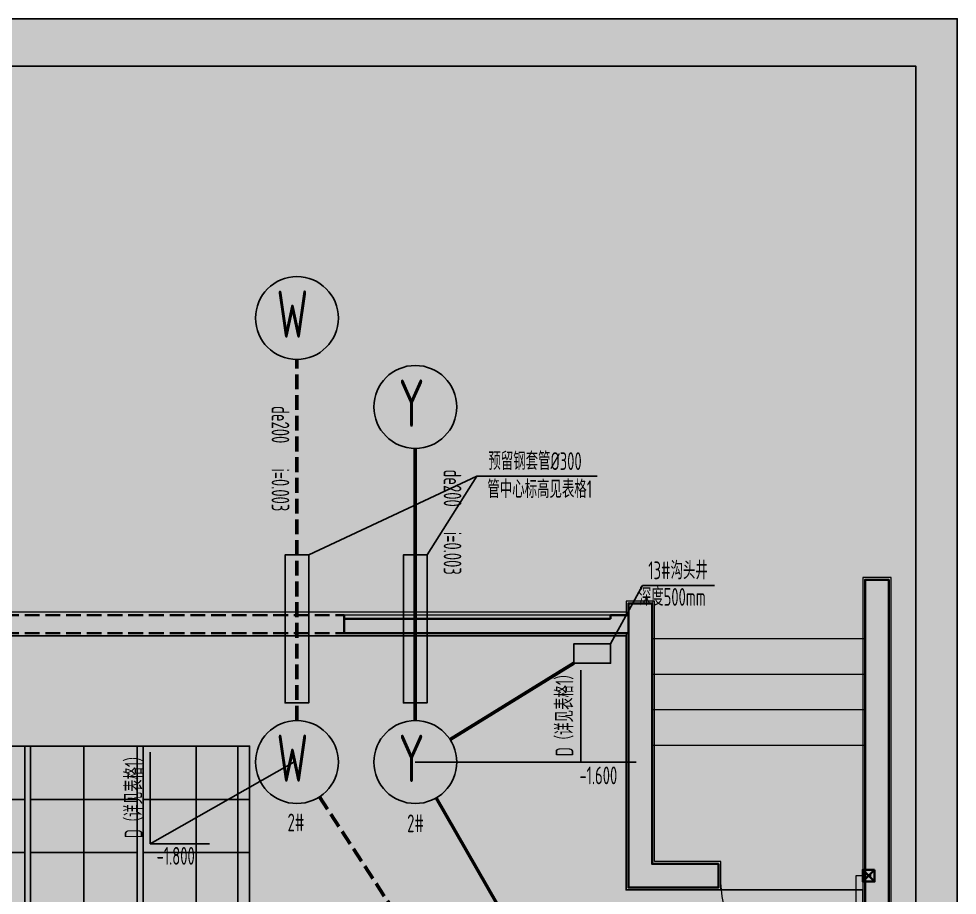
# Model space of a CAD drawing. Header units: inches. Extents: x 143994 to 247866, y 243815 to 272761.
# Drawn here: x 239938 to 247866, y 263411 to 270815 of the extents above; entities that cross this region are included whole.
import ezdxf

# ---------------------------------------------------------------- set-up
doc = ezdxf.new("R2010")
doc.units = ezdxf.units.IN
doc.header["$LTSCALE"] = 1000
doc.header["$MEASUREMENT"] = 0
doc.linetypes.add('DASH', pattern=[0.35, 0.25, -0.1])
doc.layers.get('DEFPOINTS').update_dxf_attribs({"color": 62})
for name, color, linetype in [('0-dim', 90, 'Continuous'), ('0-fm', 30, 'Continuous'), ('0-pat', 252, 'Continuous'), ('00污水标注', 130, 'Continuous'), ('00雨水标注', 3, 'Continuous'), ('00雨水管件', 64, 'Continuous'), ('A-Anno-Lead', 2, 'Continuous')]:
    doc.layers.add(name, color=color, linetype=linetype)
for name, color, linetype, lineweight in [('00污水管', 120, 'DASH', 50), ('00雨水管', 60, 'Continuous', 50), ('A-Flr-Door', 8, 'Continuous', 9), ('A-Flr-Misc', 252, 'Continuous', 9), ('A-Flr-Stairs', 8, 'Continuous', 9), ('A-M-Paint-Sill', 173, 'Continuous', 9), ('A-M-Stone', 11, 'Continuous', 15), ('A-Wall', 254, 'Continuous', 35)]:
    doc.layers.add(name, color=color, linetype=linetype, lineweight=lineweight)
doc.styles.add('ECADI', font='hzs.shx', dxfattribs={"width": 0.7, "bigfont": 'hztxt.shx'})
doc.styles.get("Standard").update_dxf_attribs({"font": 'arial.ttf'})
doc.linetypes.add('Y_WATER_SUPPLY', pattern='A,3,-0.2,["Y",Standard,S=0.2,R=0,X=-0.1,Y=-0.05],-0.2', length=3.4)

# ---------------------------------------------------------------- blocks, each defined once
blk = doc.blocks.new('*U517')
at = {"layer": 'A-Flr-Misc', "color": 251}
blk.add_line((2250, 0), (0, 0), dxfattribs=at)
at = {"layer": 'A-Wall'}
for p, q in [((-4800, 0), (-4950, 0)), ((-4800, 0), (-4800, -150)), ((0, 0), (0, -150)), ((2400, 0), (2250, 0)), ((2250, 0), (2250, -30)), ((2250, -30), (0, -30)), ((-4800, -150), (-4950, -150)), ((0, -150), (2400, -150))]:
    blk.add_line(p, q, dxfattribs=at)
at = {"layer": 'A-Wall', "linetype": 'DASH', "ltscale": 0.5}
for p, q in [((-4800, 0), (0, 0)), ((-4800, -150), (0, -150))]:
    blk.add_line(p, q, dxfattribs=at)
blk = doc.blocks.new('预埋支撑结构')
at = {"layer": 'A-Wall', "color": 1}
for p, q in [((0, 0), (100, -100)), ((100, 0), (0, -100))]:
    blk.add_line(p, q, dxfattribs=at)
blk.add_lwpolyline([(0, 0), (100, 0), (100, -100), (0, -100)], close=True, dxfattribs=at)
blk = doc.blocks.new('$DorLib2D$00000001')
for p, q in [((0.45, 0.975), (0.5, 0.975)), ((0.45, 0), (0.45, 0.975)), ((0.5, 0), (0.5, 0.975)), ((0.5, 0), (0.45, 0))]:
    blk.add_line(p, q)
at = {"lineweight": 13}
blk.add_arc((0.475, 0), 0.975, 91.46928, 180, dxfattribs=at)
blk = doc.blocks.new('A$C010D7DFD')
at = {"layer": '0-fm'}
for points in [[(1400, -400), (500, -400), (500, -2200), (1400, -2200)], [(2350, -2200), (1450, -2200), (1450, -400), (2350, -400)], [(3300, -400), (2400, -400), (2400, -2200), (3300, -2200)], [(3300, -2650), (2400, -2650), (2400, -2250), (3300, -2250)], [(2400, -3305), (2400, -2700), (3300, -2700), (3300, -3305)]]:
    blk.add_lwpolyline(points, close=True, dxfattribs=at)
at = {"layer": '0-pat'}
for points in [[(950, -850), (500, -850), (500, -400), (950, -400)], [(1400, -850), (950, -850), (950, -400), (1400, -400)], [(1900, -850), (1450, -850), (1450, -400), (1900, -400)], [(2350, -850), (1900, -850), (1900, -400), (2350, -400)], [(2850, -850), (2400, -850), (2400, -400), (2850, -400)], [(3300, -850), (2850, -850), (2850, -400), (3300, -400)], [(950, -1300), (500, -1300), (500, -850), (950, -850)], [(1400, -1300), (950, -1300), (950, -850), (1400, -850)], [(1900, -1300), (1450, -1300), (1450, -850), (1900, -850)], [(2350, -1300), (1900, -1300), (1900, -850), (2350, -850)], [(2850, -1300), (2400, -1300), (2400, -850), (2850, -850)], [(3300, -1300), (2850, -1300), (2850, -850), (3300, -850)], [(950, -1750), (500, -1750), (500, -1300), (950, -1300)], [(1400, -1750), (950, -1750), (950, -1300), (1400, -1300)], [(1900, -1750), (1450, -1750), (1450, -1300), (1900, -1300)], [(2350, -1750), (1900, -1750), (1900, -1300), (2350, -1300)], [(2850, -1750), (2400, -1750), (2400, -1300), (2850, -1300)], [(3300, -1750), (2850, -1750), (2850, -1300), (3300, -1300)], [(950, -2200), (500, -2200), (500, -1750), (950, -1750)], [(1400, -2200), (950, -2200), (950, -1750), (1400, -1750)], [(1900, -2200), (1450, -2200), (1450, -1750), (1900, -1750)], [(2350, -2200), (1900, -2200), (1900, -1750), (2350, -1750)], [(2850, -2200), (2400, -2200), (2400, -1750), (2850, -1750)], [(3300, -2200), (2850, -2200), (2850, -1750), (3300, -1750)]]:
    blk.add_lwpolyline(points, close=True, dxfattribs=at)
blk = doc.blocks.new('雨水检查井2')
at = {"layer": '00雨水标注'}
blk.add_circle((-1873308.4, -252604.8), 300, dxfattribs=at)
at = {"layer": '00雨水标注', "style": 'ECADI', "width": 0.7}
blk.add_text('Y', height=342.9, dxfattribs=at).set_placement((-1873372.9, -252748.9))
blk = doc.blocks.new('污水检查井')
at = {"layer": '00污水标注'}
blk.add_circle((-1841099.8, -241691.9), 300, dxfattribs=at)
at = {"layer": '00污水标注', "style": 'ECADI', "width": 0.7}
blk.add_text('W', height=342.9, dxfattribs=at).set_placement((-1841180.9, -241834.5))

msp = doc.modelspace()

# ---------------------------------------------------------------- hatches: boundary and pattern name
at = {"layer": 'DEFPOINTS'}
h = msp.add_hatch(dxfattribs=at)
h.set_pattern_fill('ANSI31', color=250)
h.set_pattern_definition([(45, (0, 0), (-1.122532015, 1.122532015), [])])
h.paths.add_polyline_path([(247866.03, 243814.78), (223286.02, 243814.78), (223286.02, 270814.78), (247866.03, 270814.78)])

# ---------------------------------------------------------------- linework, layer by layer
at = {"layer": '00污水标注', "color": 1}
for p, q in [((242388.2, 266285.76), (243806.81, 266951.3)), ((243806.81, 266951.3), (243388.2, 266285.76)), ((244825.39, 266951.3), (243806.81, 266951.3)), ((244686.71, 264535.76), (244686.71, 265312.54)), ((241047.62, 263844.09), (241047.62, 264620.86))]:
    msp.add_line(p, q, dxfattribs=at)
at = {"layer": '00污水标注'}
for p, q in [((241047.62, 263844.09), (242263.2, 264535.76)), ((241548.55, 263844.09), (241047.62, 263844.09))]:
    msp.add_line(p, q, dxfattribs=at)
at = {"layer": '00污水标注', "color": 1}
for points in [[(242388.2, 266285.76), (242188.2, 266285.76), (242188.2, 265035.76), (242388.2, 265035.76)], [(243388.2, 266285.76), (243188.2, 266285.76), (243188.2, 265035.76), (243388.2, 265035.76)]]:
    msp.add_lwpolyline(points, close=True, dxfattribs=at)
at = {"layer": '00污水管', "ltscale": 0.5}
for p, q in [((242288.2, 264885.76), (242288.2, 267936.87)), ((242479.18, 264242.46), (245715.43, 259272.41))]:
    msp.add_line(p, q, dxfattribs=at)
at = {"layer": '00雨水标注'}
for p, q in [((245207.71, 266028.66), (244938.19, 265535.88)), ((245815.71, 266028.66), (245207.71, 266028.66)), ((245153.21, 264535.76), (243288.2, 264535.76))]:
    msp.add_line(p, q, dxfattribs=at)
at = {"layer": '00雨水管', "linetype": 'Y_WATER_SUPPLY', "ltscale": 0.5}
for p, q in [((243288.2, 264885.76), (243288.2, 267185.98)), ((244627.3, 265370.63), (243581.24, 264727.15)), ((246025.94, 259780.65), (243462.84, 264232.44))]:
    msp.add_line(p, q, dxfattribs=at)
at = {"layer": '00雨水管件'}
msp.add_lwpolyline([(244627.3, 265370.63), (244938.19, 265370.63), (244938.19, 265535.88), (244627.3, 265535.88)], close=True, dxfattribs=at)
at = {"layer": 'A-Anno-Lead', "color": 1, "const_width": 13.33}
msp.add_lwpolyline([(247128.2, 263569.44, 1), (247128.2, 263582.77, 1)], format="xyb", close=True, dxfattribs=at)
at = {"layer": 'A-Flr-Stairs'}
for p, q in [((247088.2, 265576.1), (245288.2, 265576.1)), ((247088.2, 265276.1), (245288.2, 265276.1)), ((247088.2, 264976.1), (245288.2, 264976.1)), ((247088.2, 264676.1), (245288.2, 264676.1))]:
    msp.add_line(p, q, dxfattribs=at)
at = {"layer": 'A-M-Paint-Sill'}
for points in [[(247068.2, 250701.1), (247068.2, 246396.11), (242528.2, 246396.11), (242528.2, 246396.11), (242288.2, 246396.11), (242288.2, 246156.11), (247308.2, 246156.11), (247308.2, 266096.1), (247068.2, 266096.1), (247068.2, 250901.1)], [(245068.2, 265626.1), (245068.2, 263456.1), (245868.2, 263456.1), (245868.2, 263696.1), (245308.2, 263696.1), (245308.2, 265566.1), (245308.2, 265896.1), (245068.2, 265896.1), (245068.2, 265776.1)]]:
    msp.add_lwpolyline(points, dxfattribs=at)
at = {"layer": 'A-M-Stone'}
for p, q in [((245068.2, 265801.1), (237758.2, 265801.1)), ((245068.2, 265601.1), (237758.2, 265601.1))]:
    msp.add_line(p, q, dxfattribs=at)
at = {"layer": 'A-Wall'}
for points in [[(247288.2, 251001.1), (247088.2, 251001.1), (247088.2, 266076.1), (247288.2, 266076.1)], [(245288.2, 265876.1), (245088.2, 265876.1), (245088.2, 263476.1), (245848.2, 263476.1), (245848.2, 263676.1), (245288.2, 263676.1), (245288.2, 265566.1)]]:
    msp.add_lwpolyline(points, close=True, dxfattribs=at)
at = {"layer": 'DEFPOINTS', "linetype": 'ByBlock'}
for points in [[(212766.03, 270814.78), (247866.03, 270814.78), (247866.03, 243814.78), (212766.03, 243814.78)], [(213116.03, 244814.78), (247516.03, 244814.78), (247516.03, 270414.78), (213116.03, 270414.78)]]:
    msp.add_lwpolyline(points, close=True, dxfattribs=at)
at = {"layer": 'DEFPOINTS'}
msp.add_lwpolyline([(247866.03, 243814.78), (223286.02, 243814.78), (223286.02, 270814.78), (247866.03, 270814.78)], close=True, dxfattribs=at)
for points in [[(237758.2, 265601.1), (245068.2, 265601.1), (245068.2, 263456.1), (247068.2, 263456.1), (247068.2, 250931.1)], [(239888.2, 262871.1), (241788.2, 262871.1), (241788.2, 264671.1), (238988.2, 264671.1)]]:
    msp.add_lwpolyline(points, dxfattribs=at)

# ---------------------------------------------------------------- block references
at = {"layer": '0-dim', "xscale": -1}
msp.add_blockref('A$C010D7DFD', (242388.2, 265071.1), dxfattribs=at)
at = {"layer": '00污水标注', "xscale": -1.166666666666667, "yscale": 1.166666666666667, "zscale": 1.166666666666667}
for p in [(-1905661.62, 550260.78), (-1905661.62, 546509.68)]:
    msp.add_blockref('污水检查井', p, dxfattribs=at)
at = {"layer": '00雨水标注', "xscale": -1.166666666666667, "yscale": 1.166666666666667, "zscale": 1.166666666666667}
for p in [(-1942238.27, 562241.6), (-1942238.27, 559241.39)]:
    msp.add_blockref('雨水检查井2', p, dxfattribs=at)
at = {"layer": 'A-Flr-Door', "xscale": 1200, "yscale": -1200, "zscale": 100}
msp.add_blockref('$DorLib2D$00000001', (246468.2, 263576.1), dxfattribs=at)
at = {"layer": 'A-Wall'}
msp.add_blockref('*U517', (242688.2, 265776.1), dxfattribs=at)
at = {"layer": 'A-Wall', "xscale": -1}
msp.add_blockref('预埋支撑结构', (247168.2, 263626.1), dxfattribs=at)

# ---------------------------------------------------------------- texts
at = {"layer": '00污水标注', "style": 'ECADI', "width": 0.7}
for s, p in [('de200', (242073.68, 267543.27)), ('i=0.003', (242073.68, 267016.66))]:
    msp.add_text(s, height=150, rotation=270, dxfattribs=at).set_placement(p)
at = {"layer": '00污水标注', "color": 1, "style": 'ECADI', "width": 0.7}
for s, p in [('预留钢套管%%C300', (243905.44, 267003.02)), ('管中心标高见表格1', (243896.65, 266766.09))]:
    msp.add_text(s, height=150, dxfattribs=at).set_placement(p)
for p in [(244622.68, 264584.07), (240983.59, 263892.4)]:
    msp.add_text('D（详见表格1）', height=150, rotation=90, dxfattribs=at).set_placement(p)
at = {"layer": '00污水标注', "style": 'ECADI', "width": 0.7}
for s, p in [('2#', (242209, 263950.81)), ('2#', (243219.26, 263943.55)), ('-1.800', (241102.74, 263668.64))]:
    msp.add_text(s, height=150, dxfattribs=at).set_placement(p)
at = {"layer": '00雨水标注', "style": 'ECADI', "width": 0.7}
for s, p in [('de200', (243527.37, 267007.05)), ('i=0.003', (243527.37, 266480.43))]:
    msp.add_text(s, height=150, rotation=270, dxfattribs=at).set_placement(p)
for s, p in [('13#沟头井', (245256.07, 266080.38)), ('深度500mm', (245175.69, 265855.92)), ('-1.600', (244674.47, 264348.26))]:
    msp.add_text(s, height=150, dxfattribs=at).set_placement(p)

doc.saveas('drawing.dxf')
